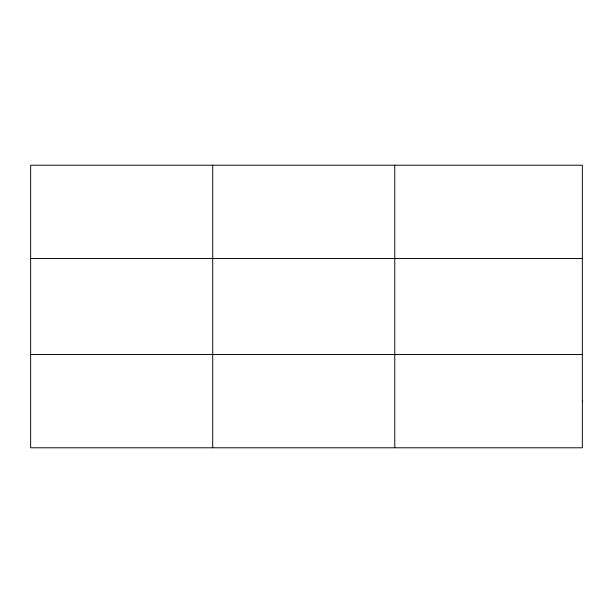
<?xml version="1.0" encoding="UTF-8"?>
<svg xmlns="http://www.w3.org/2000/svg" width="613" height="613" viewBox="0 0 613 613"><rect width="100%" height="100%" fill="white"/><g stroke="black" fill="none" stroke-linecap="round" stroke-linejoin="round"><path stroke-width="0.92" d="M212.711 447.789L212.711 165.211M394.772 447.789L394.772 165.211M30.65 258.464L582.35 258.464M30.65 354.536L582.35 354.536M582.35 401.163L582.35 447.789L30.65 447.789L30.65 165.211L582.35 165.211L582.35 401.163"/></g></svg>
